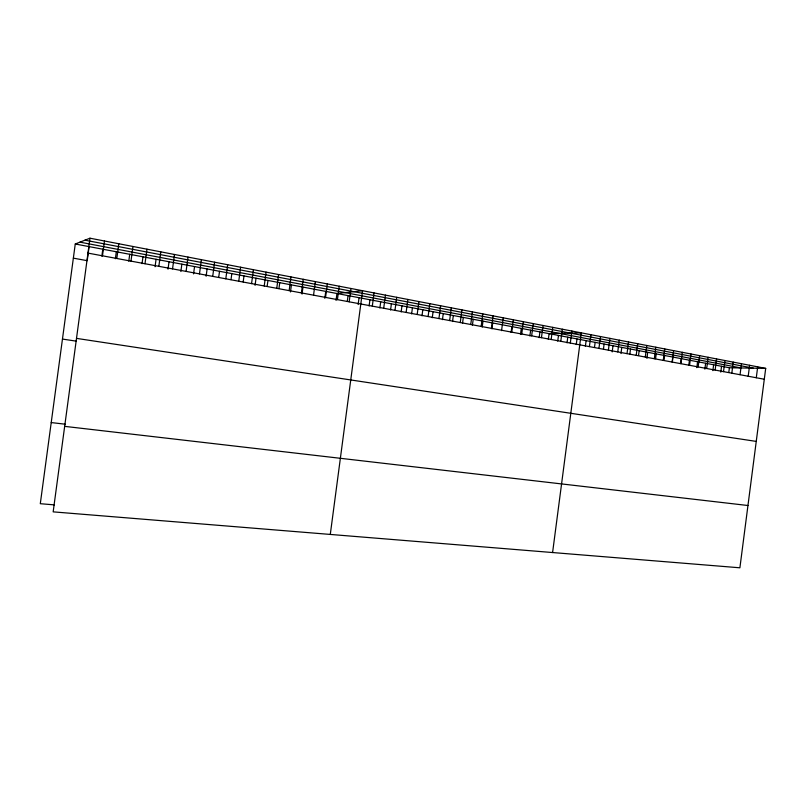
<?xml version="1.0" encoding="UTF-8"?>
<svg xmlns="http://www.w3.org/2000/svg" width="806" height="806" viewBox="0 0 806 806"><rect width="100%" height="100%" fill="white"/><g stroke="black" fill="none" stroke-linecap="round" stroke-linejoin="round"><path stroke-width="1.21" d="M620.983 353.542L621.789 347.396M627.018 353.643L628.549 341.956M629.869 353.945L630.514 349.048M636.206 355.355L637.717 343.719M638.523 355.557L639.158 350.681M645.304 357.048L646.815 345.472M646.936 358.368L647.722 352.303M654.321 358.73L655.822 347.215M655.58 358.741L656.215 353.915M663.247 360.403L664.738 348.927M664.003 360.312L664.628 355.506M672.103 362.045L673.584 350.63M672.355 361.874L672.98 357.078M680.627 363.415L681.251 358.65M680.869 363.687L682.339 352.323M688.828 364.947L689.442 360.201M689.553 365.299L691.024 353.995M696.807 367.647L697.573 361.733M698.157 366.911L699.618 355.648M704.877 369.148L705.633 363.264M706.691 368.503L708.142 357.29M712.867 370.629L713.632 364.775M715.144 370.075L716.594 358.912M720.796 372.11L721.551 366.277M723.516 371.637L724.957 360.534M728.805 372.402L729.41 367.758L765.7 368.382L739.898 567.797L53.166 511.86L89.98 238.203L765.7 368.382M731.818 373.188L733.248 362.126M740.049 374.719L741.47 363.708M748.2 376.241L749.62 365.279M756.28 377.752L757.7 366.841M401.156 311.962L401.962 305.806M406.133 312.446L407.856 299.439M411.624 313.907L412.43 307.791M417.176 314.501L418.888 301.565M422.001 315.841L422.807 309.746M428.107 316.546L429.81 303.671M432.278 317.755L433.074 311.69M438.938 318.561L440.62 305.756M442.454 319.65L443.25 313.615M449.647 320.556L451.33 307.811M452.539 321.534L453.325 315.529M460.256 322.541L461.929 309.857M462.523 323.397L463.309 317.413M470.754 324.496L472.417 311.882M472.417 325.231L473.203 319.287M481.152 326.44L482.804 313.877M482.22 327.065L482.995 321.141M491.448 328.354L493.091 315.861M491.932 328.868L492.698 322.974M501.544 330.661L503.276 317.826M511.085 332.435L511.85 326.601M511.739 332.143L513.372 319.77M520.525 334.198L521.291 328.385M521.744 334.006L523.356 321.695M529.885 335.941L530.65 330.158M531.648 335.85L533.25 323.599M539.164 337.674L539.919 331.911M541.451 337.684L543.053 325.483M548.352 339.386L549.108 333.644L581.327 332.858L552.594 552.543M551.163 339.497L552.755 327.357M557.732 341.129L558.487 335.417M560.785 341.291L562.366 329.211M567.031 342.862L567.777 337.18M570.316 343.064L571.887 331.044M576.25 344.575L576.985 338.923M585.378 346.278L586.113 340.646M589.398 346.62L590.949 334.712M594.496 347.346L595.15 342.359M598.939 348.404L600.48 336.545M603.462 349.018L604.107 344.051M608.389 350.167L609.93 338.369M612.187 351.91L612.993 345.734M617.749 351.91L619.28 340.172M180.866 271.551L181.854 264.166M186.085 271.4L188 257.084M193.561 273.909L194.548 266.564M199.475 273.899L201.379 259.663M206.124 276.246L207.102 268.942M212.713 276.367L214.608 262.212M218.708 277.345L219.524 271.29M225.801 278.816L227.685 264.731M231.01 279.642L231.816 273.617M238.757 281.223L240.621 267.219M243.18 281.919L243.986 275.914M251.563 283.611L253.416 269.688M255.069 285.354L256.026 278.191M264.227 285.979L266.071 272.126M267.149 286.382L267.945 280.448M276.76 288.316L278.594 274.534M278.957 288.588L279.742 282.684M289.153 290.623L290.976 276.921M290.472 291.943L291.409 284.891M301.414 292.91L303.227 279.279M302.038 294.089L302.975 287.077M313.544 295.177L315.348 281.616M324.818 298.331L325.745 291.389M325.553 297.414L327.337 283.924M336.042 300.416L336.958 293.505L362.569 290.714L330.289 534.428M337.422 299.63L339.205 286.211M347.295 301.343L348.061 295.611M349.179 301.817L350.942 288.477M358.146 304.527L359.053 297.686M369.108 305.988L369.934 299.751M372.312 306.139L374.065 292.931M379.898 308.003L380.714 301.787M383.706 308.265L385.439 295.117M390.578 309.988L391.394 303.812M394.98 310.36L396.703 297.293M89.98 238.203L75.26 243.996L40.3 503.7L54.365 504.878M89.103 246.616L87.209 260.681L73.356 258.142M101.848 256.197L102.785 249.205M102.483 255.814L104.468 240.994M115.389 258.716L116.326 251.764M116.82 258.484L118.794 243.755M128.789 261.215L129.716 254.293M130.985 261.124L132.95 246.485M142.037 263.683L142.964 256.802M144.999 263.743L146.954 249.175M155.064 266.746L156.062 259.28M158.853 266.323L160.787 251.845M168.031 269.164L169.028 261.738M172.544 268.882L174.469 254.474M64.671 426.364L747.958 505.513M51.221 422.566L65.215 424.198M76.499 338.379L756.25 441.406M62.465 339.074L76.379 341.17M87.975 253.104L764.29 379.243M75.26 243.996L729.41 367.758M79.955 242.153L741.077 367.959M84.952 240.178L753.419 368.171"/></g></svg>
